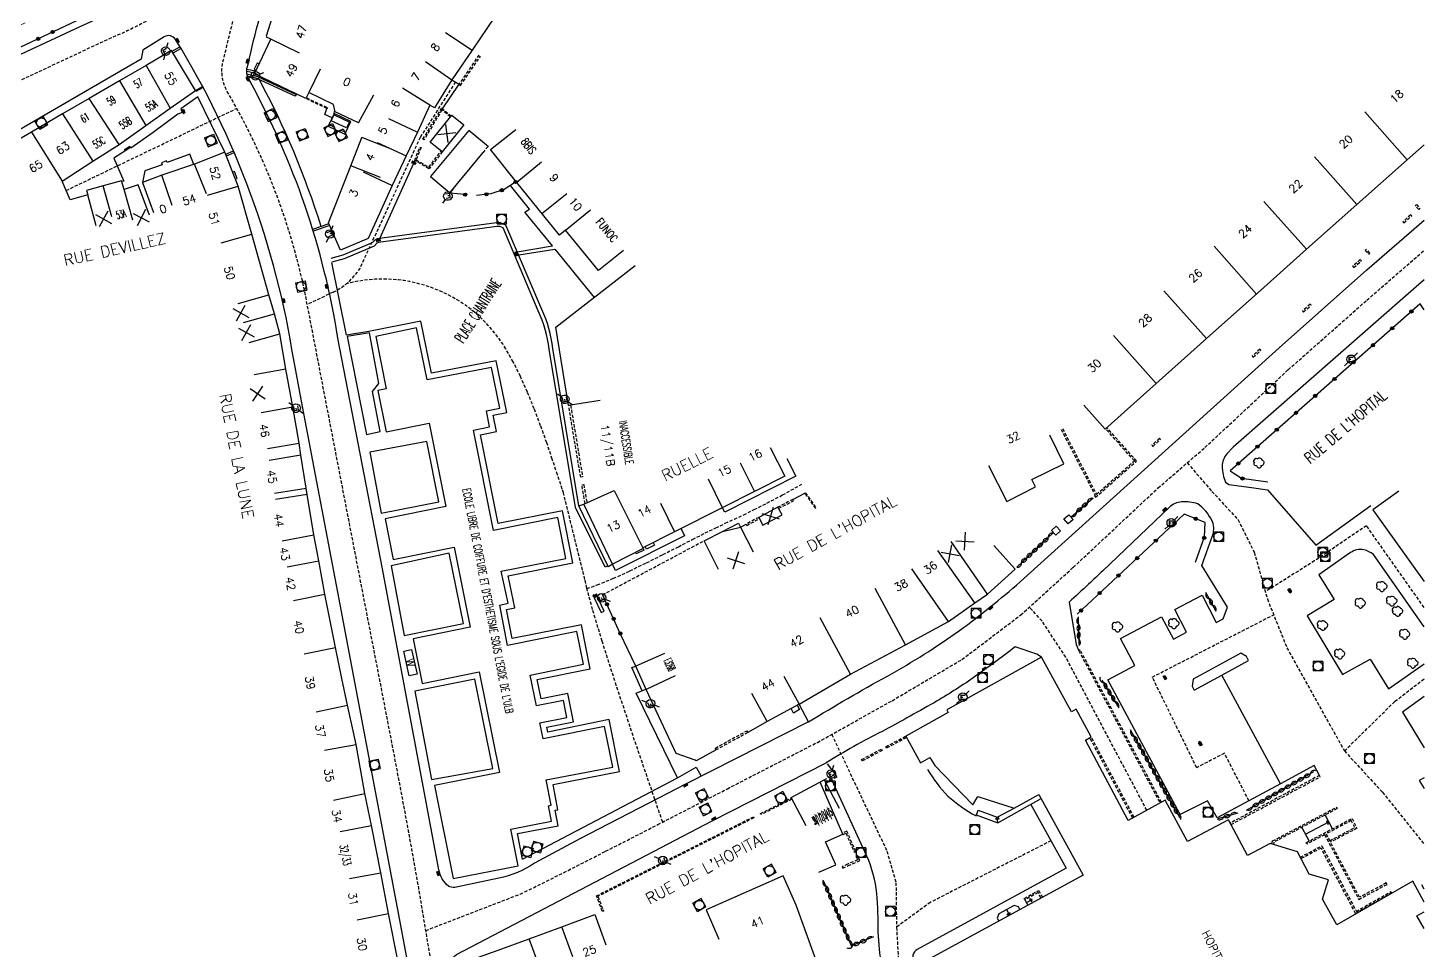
# Model space of a CAD drawing. Header units: millimetres. Extents: x 156998 to 158000, y 123000 to 124000.
# Drawn here: x 157781.9 to 158000, y 123096.8 to 123240.8 of the extents above; entities that cross this region are included whole.
import ezdxf
from ezdxf.enums import TextEntityAlignment as Align

# ---------------------------------------------------------------- set-up
doc = ezdxf.new("R2010")
doc.units = ezdxf.units.MM
doc.linetypes.add('DASHED', pattern=[0.75, 0.5, -0.25])
doc.layers.get('0').update_dxf_attribs({"linetype": 'CONTINUOUS'})
for name, color, linetype in [('W0001', 6, 'DASHED'), ('W0008', 7, 'CONTINUOUS'), ('W0100', 7, 'CONTINUOUS'), ('W0112', 1, 'DASHED'), ('W0300', 7, 'CONTINUOUS'), ('W0310', 3, 'CONTINUOUS'), ('W0322', 7, 'CONTINUOUS'), ('W0330', 7, 'CONTINUOUS'), ('W0334', 7, 'CONTINUOUS'), ('W0400', 7, 'CONTINUOUS'), ('W0420', 7, 'CONTINUOUS'), ('W0471', 7, 'CONTINUOUS'), ('W0984', 7, 'CONTINUOUS'), ('W0989', 7, 'CONTINUOUS'), ('W0991', 7, 'CONTINUOUS'), ('W1102', 7, 'CONTINUOUS')]:
    doc.layers.add(name, color=color, linetype=linetype)
doc.styles.get("Standard").update_dxf_attribs({"font": 'romans.shx', "width": 0.85})

# ---------------------------------------------------------------- blocks, each defined once
blk = doc.blocks.new('t310o')
at = {"color": 0, "linetype": 'Continuous'}
for centre, start, end in [((-0.5, 0.38), 216.8699, 323.1304), ((0.5, -0.37), 36.8699, 143.1303)]:
    blk.add_arc(centre, 0.625, start, end, dxfattribs=at)
blk = doc.blocks.new('t322o')
at = {"color": 0, "linetype": 'Continuous'}
for radius in [0.25, 0.15]:
    blk.add_circle((0, 0), radius, dxfattribs=at)
blk = doc.blocks.new('t991o')
at = {"color": 0, "linetype": 'Continuous'}
for p, q in [((-1, 1), (1, -1)), ((-1, -1), (1, 1))]:
    blk.add_line(p, q, dxfattribs=at)
blk = doc.blocks.new('T300')
for p, q in [((-0.8, 0.51), (-0.86, 0.34)), ((-0.86, 0.34), (-0.86, 0.17)), ((-0.86, 0.17), (-0.74, 0.06)), ((-0.69, 0.63), (-0.8, 0.51)), ((-0.8, -0.06), (-0.74, 0.06)), ((-0.74, 0.06), (-0.69, 0.11)), ((-0.57, 0.69), (-0.69, 0.63)), ((-0.46, 0.69), (-0.57, 0.69)), ((-0.29, 0.63), (-0.46, 0.69)), ((-0.29, 0.63), (-0.17, 0.74)), ((-0.23, 0.57), (-0.29, 0.63)), ((-0.17, 0.74), (-0.06, 0.8)), ((-0.06, 0.8), (0.06, 0.8)), ((0.06, 0.8), (0.23, 0.74)), ((0.23, 0.74), (0.34, 0.63)), ((0.34, 0.63), (0.4, 0.51)), ((0.46, 0.46), (0.34, 0.46)), ((0.4, 0.51), (0.4, 0.46)), ((0.57, 0.4), (0.46, 0.46)), ((0.57, 0.4), (0.69, 0.29)), ((0.69, 0.29), (0.74, 0.17)), ((0.74, 0.06), (0.69, -0.17)), ((0.74, 0.17), (0.74, 0.06)), ((-0.8, -0.17), (-0.8, -0.06)), ((-0.8, -0.23), (-0.8, -0.17)), ((-0.74, -0.34), (-0.8, -0.23)), ((-0.69, -0.4), (-0.74, -0.34)), ((-0.51, -0.46), (-0.69, -0.4)), ((-0.4, -0.46), (-0.51, -0.46)), ((-0.4, -0.46), (-0.34, -0.46)), ((-0.34, -0.46), (-0.34, -0.4)), ((-0.34, -0.51), (-0.34, -0.46)), ((-0.29, -0.63), (-0.34, -0.51)), ((-0.17, -0.74), (-0.29, -0.63)), ((-0.06, -0.8), (-0.17, -0.74)), ((0.06, -0.8), (-0.06, -0.8)), ((0.17, -0.74), (0.06, -0.8)), ((0.23, -0.69), (0.17, -0.74)), ((0.29, -0.46), (0.23, -0.46)), ((0.29, -0.63), (0.23, -0.69)), ((0.46, -0.4), (0.29, -0.46)), ((0.34, -0.51), (0.29, -0.63)), ((0.34, -0.51), (0.34, -0.46)), ((0.57, -0.34), (0.46, -0.4)), ((0.63, -0.29), (0.57, -0.34)), ((0.69, -0.17), (0.63, -0.29))]:
    blk.add_line(p, q)
blk = doc.blocks.new('T420')
for p, q in [((0.75, 0.75), (-0.75, 0.75)), ((-0.75, 0.75), (-0.75, -0.75)), ((0.75, 0.75), (0.75, -0.75)), ((0.75, -0.75), (-0.75, -0.75))]:
    blk.add_line(p, q)
blk.add_ellipse((0, 0), major_axis=(-0.53, 0.53), ratio=1, start_param=3.926991, end_param=10.210176)
blk = doc.blocks.new('T400')
for p, q in [((-0.15, 0.3), (0.15, 0.3)), ((-0.15, -0.25), (-0.15, 0.3)), ((-0.15, 0.15), (0.15, 0.15)), ((-0.15, 0), (0.15, 0)), ((0.15, 0.3), (0.15, -0.25)), ((-0.15, -0.15), (0.15, -0.15)), ((-0.15, -0.25), (-0.15, -0.3)), ((-0.15, -0.3), (0.15, -0.3)), ((0.15, -0.3), (0.15, -0.25))]:
    blk.add_line(p, q)
blk = doc.blocks.new('T471')
for p, q in [((-0.333334, 0.333334), (-0.333334, -0.333334)), ((-0.333334, 0.333334), (0.333334, 0.333334)), ((-0.333334, 0), (0, 0)), ((0.500001, 0.500001), (1.000002, 1.000002)), ((-0.500001, -0.500001), (-1.000002, -1.000002)), ((-0.333334, -0.333334), (0.333334, -0.333334))]:
    blk.add_line(p, q)
blk.add_ellipse((0, 0), major_axis=(0.471405, 0.471405), ratio=1, start_param=5.4977871438, end_param=11.780972451)
blk = doc.blocks.new('t112o')
at = {"color": 0, "linetype": 'Continuous'}
for p, q in [((-0.5, 0.5), (0.5, 0.5)), ((-0.5, -0.5), (-0.5, 0.5)), ((0.5, 0.5), (0.5, -0.5)), ((0.5, -0.5), (-0.5, -0.5))]:
    blk.add_line(p, q, dxfattribs=at)

msp = doc.modelspace()

# ---------------------------------------------------------------- linework, layer by layer
at = {"layer": 'W0001', "flags": 128}
for points in [[(157871.94, 123000), (157871.45, 123001.51), (157869.91, 123006.28), (157868.35, 123011.17), (157866.77, 123016.15), (157865.2, 123021.15), (157863.66, 123026.11), (157862.15, 123030.99), (157860.68, 123035.79), (157859.26, 123040.49), (157857.89, 123045.09), (157856.56, 123049.6), (157855.27, 123054), (157854.04, 123058.29), (157852.86, 123062.48), (157851.73, 123066.55), (157849.8, 123072.61), (157849.8, 123072.61), (157848.7, 123077.9), (157847.84, 123081.32), (157847.06, 123084.53), (157846.37, 123087.5), (157845.77, 123090.22), (157845.27, 123092.69), (157844.83, 123095.05), (157844.42, 123097.44), (157843.99, 123100.03), (157843.5, 123102.97), (157842.92, 123106.41), (157842.2, 123110.51), (157841.31, 123115.42), (157840.22, 123121.29), (157838.91, 123128.18), (157837.38, 123136.11), (157835.63, 123145.13), (157833.66, 123155.28), (157831.47, 123166.6), (157829.05, 123179.13), (157825.5, 123197.59, 0.085353), (157813.25, 123230.41, -0.232982), (157812.53, 123236.21, -0.067488), (157823.06, 123265.24, 0.096861), (157831.57, 123294.25, 0.076248)], [(157820.62, 123260.31, -0.052883), (157812.47, 123250.61, -0.087651), (157796.36, 123239.87), (157790.8, 123237.33), (157779.25, 123231.89), (157751.67, 123218.92), (157709.56, 123199.02)]]:
    msp.add_lwpolyline(points, format="xyb", dxfattribs=at)
at = {"layer": 'W0001'}
for points in [[(157848.65, 123232.34), (157843.15, 123223.69), (157833.69, 123203.18, -0.135101), (157829.55, 123199.5), (157825.5, 123197.59)], [(157881.03, 123116.75), (157876.89, 123128.8), (157873.79, 123138.09), (157871.57, 123145), (157870.09, 123149.94), (157869.18, 123153.3), (157868.87, 123154.66), (157865.52, 123168.18), (157865.33, 123168.77), (157864.6, 123171), (157863.79, 123173.43), (157862.91, 123176), (157861.96, 123178.65), (157860.95, 123181.3), (157859.9, 123183.89), (157858.81, 123186.35), (157857.68, 123188.62), (157856.53, 123190.64), (157856.53, 123190.64, 0.334429), (157831.59, 123200.81)]]:
    msp.add_lwpolyline(points, format="xyb", dxfattribs=at)
at = {"layer": 'W0001', "flags": 128}
msp.add_lwpolyline([(157787.83, 123215.4), (157814.43, 123228.18)], dxfattribs=at)
at = {"layer": 'W0001'}
for points in [[(157905.2, 123129.2), (157916.88, 123135.71), (157927.8, 123142.15), (157936.98, 123149.1), (157945.17, 123156.53), (157958.44, 123168.93), (157965.76, 123175.25), (157978.78, 123187.4), (157991.05, 123198.26), (158000, 123206.03)], [(157962.99, 123172.86), (157966.85, 123168.39), (157970.93, 123163.98), (157973.47, 123158.89), (157975.51, 123151.6), (157978.56, 123143.97), (157987.56, 123127.86), (157993.5, 123121.41), (158000, 123113.32)], [(157869.2, 123153.21), (157870.82, 123153.79), (157873.33, 123154.82), (157875.92, 123156), (157878.52, 123157.25), (157881.06, 123158.52), (157883.48, 123159.76), (157885.71, 123160.9), (157887.67, 123161.9), (157889.35, 123162.72), (157890.82, 123163.41), (157892.23, 123164.06), (157893.69, 123164.75), (157895.35, 123165.56), (157897.33, 123166.56), (157899.76, 123167.85), (157902.77, 123169.5)], [(158000, 123150.29), (157991, 123163.03), (157982.9, 123157.55), (157975.2, 123152.72)], [(157956.68, 123118.6), (157944.01, 123142.52), (157940.31, 123148.15), (157938.33, 123150.32)], [(157972.64, 123120.07), (157968.8, 123127.5), (157964.47, 123125.25), (157957.53, 123139.4), (157976.5, 123149.13)], [(157987.56, 123127.86), (157995.45, 123135.61), (158000, 123139.12)], [(157907.45, 123130.45), (157916.07, 123112.22), (157917.48, 123107.29), (157917.57, 123100.34), (157917.83, 123095.76), (157918.54, 123092.67), (157923.56, 123082.99), (157927.79, 123077.44), (157934.05, 123065.73), (157942.4, 123050.89), (157948.92, 123044.86)], [(157844.02, 123099.82), (157858.74, 123105.5), (157859.48, 123105.85), (157862.19, 123107.17), (157866.25, 123109.2), (157872.12, 123112.19), (157880.26, 123116.35), (157891.14, 123121.95), (157905.2, 123129.2)], [(157941.7, 123113.83), (157922.85, 123104.21), (157917.57, 123100.34)]]:
    msp.add_lwpolyline(points, dxfattribs=at)
at = {"layer": 'W0008'}
for points in [[(157815.89, 123260.3, -0.052876), (157809.94, 123253.25, -0.087786), (157794.86, 123243.21), (157789.26, 123240.64), (157777.69, 123235.2), (157750.11, 123222.23), (157715.51, 123205.85, -0.458601), (157710.35, 123207.67), (157708.99, 123210.32), (157698, 123232.69), (157690.97, 123247.25), (157690.52, 123247.02, -0.538838), (157698.26, 123265.87, 0.018655), (157742.95, 123273.79, 0.014192), (157787.27, 123285.06, -0.013072), (157808.92, 123290.77), (157825.68, 123295.53), (157833, 123299.67), (157857, 123308.37)], [(157903.84, 123132.39), (157884.79, 123122.8), (157868.09, 123114.14), (157861.01, 123110.33, -0.096787), (157855.42, 123107.98), (157848.56, 123106.55, -0.143045), (157847.56, 123106.73, -0.178402), (157846.07, 123109.3), (157837.25, 123156.29), (157830.3, 123192.32, 0.085747), (157816.56, 123232.43, -0.263532), (157816.26, 123235.11, -0.068151), (157826.5, 123263.45, 0.076274), (157834.53, 123287.2)], [(157823.38, 123188.92, 0.099783), (157804.92, 123238.98, 0.380745), (157803.14, 123239.41), (157799.78, 123237.28), (157799.54, 123235.88), (157777.27, 123222.97), (157768.07, 123217.28), (157755.78, 123209.78), (157741.4, 123202.49), (157737.27, 123208.13), (157716.98, 123198.51, 0.248006), (157716, 123196.23), (157716.55, 123194.38, -0.048256), (157734.42, 123138.58), (157734.62, 123137.48), (157737.3, 123135.9), (157742.52, 123106.48), (157745.57, 123088.7), (157743.82, 123086.09), (157748.87, 123056.98), (157751.33, 123055.55), (157756.62, 123024.77), (157760.91, 123000)], [(157872.46, 123156.78), (157872.02, 123156.58), (157867.41, 123165.89), (157863.28, 123190.62, 0.079293), (157861.59, 123196.6), (157856.09, 123209.54), (157855.57, 123209.76), (157855.1, 123209.75), (157836.61, 123207.25), (157836.39, 123207.14), (157835.96, 123206.72), (157831.26, 123204.71), (157829.34, 123204.2)], [(157876.05, 123000), (157870.53, 123016.06), (157866.33, 123028.41), (157863.99, 123036.19), (157858.3, 123056.32), (157847.7, 123093.95, -0.25937), (157848.81, 123096.07), (157888.78, 123116.94), (157906.59, 123126.01)]]:
    msp.add_lwpolyline(points, format="xyb", dxfattribs=at)
at = {"layer": 'W0008', "flags": 128}
for points in [[(157903.84, 123132.39, -0.01446), (157916.18, 123139.56, 0.0262), (157927.42, 123146.67, 0.0189), (157936.89, 123154.26), (157977.36, 123190.82), (157991.05, 123203), (158000, 123210.78)], [(158000, 123201.42), (157997.51, 123199.27), (157970.18, 123175.29), (157969.18, 123174.26, 0.1822), (157968.45, 123172.32, 0.0936), (157968.99, 123169.83), (157969.49, 123169.47), (157973.04, 123168.99), (157975.52, 123168.66), (157983.1, 123159.98), (157991.68, 123166.19)], [(157977.59, 123122.75), (157967.69, 123117.39), (157966.17, 123120.07), (157961.87, 123117.92), (157950.57, 123138.96), (157954.82, 123141.19), (157952.56, 123145.4), (157958.95, 123148.82), (157960.86, 123145.3), (157962.89, 123146.39), (157961.05, 123149.97), (157965.33, 123152.21), (157967.53, 123147.92), (157968.59, 123148.49), (157969.28, 123150.3), (157965.3, 123156.84), (157967.01, 123161.62, 0.1864), (157966.82, 123163.91, 0.1092), (157964.65, 123166.47, 0.07517), (157962.1, 123166.76, 0.1614), (157960.2, 123165.93), (157949.79, 123155.97, -0.0039), (157947.59, 123153.9, -0.002), (157944.52, 123151.09), (157945.62, 123144.51), (157946.05, 123143.51)], [(158000, 123147.24), (157992.1, 123158.54, 0.0956), (157990.59, 123159.28, 0.1983), (157988.52, 123158.84), (157983.58, 123155.35), (157985.96, 123151.5), (157981.73, 123148.96)], [(157981.73, 123148.96), (157987.26, 123139.82), (157991.6, 123142.18), (157994.44, 123137.57), (158000, 123141.46, 0.1783)], [(157940.23, 123142.52), (157939.49, 123142.98), (157936.12, 123144.12, -0.0108), (157929.57, 123139.29, -0.0196), (157923.44, 123135.4, -0.0064), (157919.17, 123133.01, -0.0019), (157915.32, 123130.91, 0.023505), (157906.59, 123126.01)], [(157939.83, 123049.08), (157927.02, 123073.6, 0.025), (157924.92, 123077.29, 0.0267), (157921.92, 123081.21), (157920.85, 123082.89), (157916.02, 123091.72, -0.0835), (157915.24, 123094.33, -0.023), (157914.69, 123099.57, 0.025756), (157914.48, 123105.62, 0.0807), (157912.93, 123111.44), (157907.45, 123123.36)], [(157938.55, 123119.52), (157944.09, 123109.53), (157920.8, 123096.87, 0.2023), (157920.12, 123095.98, 0.1557), (157920.38, 123094.44, 0.0084), (157920.83, 123093.4), (157925.66, 123084.63, 0.0189), (157926.96, 123082.63, 0.0203), (157928.58, 123080.63, -0.0264), (157930.05, 123078.55, -0.0155), (157930.9, 123077.01), (157935.04, 123069.13), (157935.98, 123069.61)]]:
    msp.add_lwpolyline(points, format="xyb", dxfattribs=at)
at = {"layer": 'W0008'}
msp.add_lwpolyline([(157867.85, 123000), (157862.05, 123018.7), (157860.1, 123025.67), (157851.42, 123054.25), (157846.32, 123071.03), (157843.51, 123083.09), (157842.14, 123089.79), (157839.6, 123103.38), (157830.29, 123152.66), (157824.76, 123181.66), (157823.38, 123188.92)], dxfattribs=at)
at = {"layer": 'W0008', "flags": 128}
for points in [[(157983.67, 123124.05), (157982.84, 123125.58), (157977.59, 123122.75), (157968.42, 123139.69), (157972.58, 123141.98), (157972.24, 123142.6), (157971.35, 123143.12), (157963.91, 123139.08), (157963.79, 123137.97), (157964.1, 123137.36), (157968.42, 123139.69)], [(158000, 123136.34), (157996.61, 123133.93), (158000, 123128.33)], [(158000, 123123.67), (157999.25, 123123.24), (158000, 123122.01)], [(158000, 123106.3), (157999.64, 123106.93)]]:
    msp.add_lwpolyline(points, dxfattribs=at)
at = {"layer": 'W0100'}
for p, q in [((157863.18, 123119.31), (157863.61, 123119.4)), ((157937.64, 123104.62), (157938.1, 123103.77))]:
    msp.add_line(p, q, dxfattribs=at)
for points in [[(157850.7, 123245.41), (157854.85, 123242.6), (157851.25, 123237.28), (157848.09, 123232.69), (157845.37, 123228.31), (157844.65, 123228.69), (157842.7, 123224.5), (157840.96, 123220.79), (157838.76, 123216.17), (157835.02, 123207.89), (157830.68, 123206.08), (157828.82, 123210.35), (157832.3, 123219.26), (157834.01, 123223.65)], [(157833.49, 123225.95), (157829.73, 123227.74), (157829.81, 123227.9), (157829.61, 123228.8), (157825.72, 123230.67), (157825.28, 123229.75), (157817.24, 123233.62), (157819.8, 123239.02), (157819.15, 123239.34), (157819.19, 123239.46), (157819.12, 123239.53), (157820.73, 123244.65)], [(157800.85, 123211.56), (157799.1, 123216.25), (157796.9, 123215.55), (157796.49, 123216.91), (157793.62, 123216.11), (157791.02, 123215.39), (157791.21, 123214.71), (157788.45, 123213.95), (157787.2, 123216.86), (157791.98, 123219.97), (157796.13, 123222.58), (157800.26, 123225.53), (157804.1, 123228.25), (157808.01, 123231.03), (157804.29, 123237.25), (157800.32, 123234.91), (157796.14, 123232.51), (157791.4, 123229.76), (157787.26, 123227.34), (157782.42, 123224.51), (157778.56, 123222.25)], [(157833.49, 123225.95), (157835.88, 123230.35)], [(157853.81, 123222.21), (157850.74, 123224.77), (157844.73, 123217.57), (157847.79, 123215.01), (157852.96, 123221.31)], [(157874.89, 123206.02), (157871.01, 123202.87), (157865.87, 123209.22), (157864.89, 123208.42), (157858.22, 123216.65), (157854.15, 123221.79), (157858.07, 123224.9)], [(157821.23, 123193.02), (157820.36, 123196.11), (157819.51, 123199.12), (157816.84, 123208.59), (157814.72, 123216.04), (157812.64, 123221.4), (157807.88, 123219.5), (157802.8, 123217.79), (157799.75, 123216.65), (157801.49, 123211.97)], [(157871.27, 123182.61), (157866.34, 123181.8), (157864.33, 123194.04), (157876.72, 123203.66)], [(157863.61, 123119.4), (157862.85, 123123.33), (157873.23, 123125.35), (157871.95, 123131.69), (157862.37, 123129.76), (157861.86, 123132.27), (157866.04, 123133.11), (157865.52, 123135.76), (157861.33, 123134.92), (157860.35, 123139.72), (157868.66, 123141.41), (157867.63, 123146.51), (157856.79, 123144.35), (157855.57, 123150.65), (157856.87, 123150.92), (157855.8, 123155.92), (157865.91, 123157.93), (157864.65, 123164.31), (157854.6, 123162.31), (157851.49, 123177.96), (157853.99, 123178.46), (157853.49, 123180.99), (157855.6, 123181.41), (157854.31, 123187.76), (157844.22, 123185.81), (157842.56, 123193.93), (157836.19, 123192.58), (157837.81, 123184.42), (157836.55, 123184.17), (157837.84, 123177.7), (157844.56, 123179.04), (157847.14, 123166.02), (157837.67, 123164.12), (157838.94, 123157.77), (157848.43, 123159.67), (157850.93, 123147.18), (157842.05, 123145.38), (157843.46, 123138.4), (157852.38, 123140.2), (157855.54, 123124.51), (157845.4, 123122.49), (157848.29, 123107.94), (157858.44, 123109.91), (157857.32, 123115.67), (157863.64, 123116.9), (157863.18, 123119.31)], [(157819.3, 123175.08), (157824.22, 123175.94), (157823.25, 123181.58), (157822.13, 123187.5), (157817.22, 123186.58)], [(157820.39, 123168.11), (157825.33, 123168.9), (157824.51, 123174.03), (157819.57, 123173.24)], [(157897.83, 123175.24), (157900.11, 123170.79), (157895.4, 123168.38), (157890.43, 123165.86), (157882.88, 123162.06), (157877.91, 123159.59), (157877.98, 123159.47), (157873.2, 123157.01), (157868.69, 123166.4), (157873.47, 123168.55)], [(157840.96, 123066.7), (157845.76, 123068.1), (157843.85, 123074.66), (157842.41, 123081.44), (157841.63, 123085.25), (157840.88, 123089.03), (157839.7, 123094.87), (157838.18, 123102.49), (157837.01, 123108.84), (157835.56, 123116.22), (157834.5, 123121.21), (157833.12, 123128.87), (157831.76, 123135.03), (157830.88, 123139.2), (157829.91, 123144.03), (157828.26, 123152.33), (157827.3, 123157.53), (157826.5, 123161.62), (157825.48, 123167.91), (157820.55, 123167.12)], [(157889.76, 123156.22), (157887.5, 123160.69), (157890.38, 123162.14), (157893.21, 123162.81), (157895.16, 123158.95)], [(157889.41, 123128.04), (157886.29, 123126.32), (157886.1, 123126.44), (157883.13, 123127.48), (157878.43, 123137.48), (157876.83, 123141.1), (157874.41, 123146.21)], [(157902.35, 123135.15), (157897.36, 123132.44), (157894.98, 123136.84)], [(157903.43, 123116.19), (157901.09, 123120.61), (157906.25, 123123.34), (157908.59, 123118.92)], [(157933.39, 123116.65), (157933.31, 123117.5), (157933.05, 123117.19), (157933.62, 123117.24), (157933.31, 123117.5)], [(157981.46, 123114.85), (157985.12, 123116.79), (157984.74, 123116.9), (157985, 123116.4), (157985.12, 123116.79)], [(157901.88, 123103.76), (157899.88, 123108.34), (157887.82, 123103.07), (157889.82, 123098.49)], [(157900.5, 123092.86), (157905.2, 123094.56), (157901.88, 123103.76)], [(157936.85, 123103.09), (157936.61, 123103.52), (157935.93, 123103.73), (157933.53, 123102.43), (157933.32, 123101.74), (157933.56, 123101.3)], [(157937.87, 123104.2), (157938.75, 123104.68), (157938.37, 123104.79), (157938.64, 123104.29), (157938.75, 123104.68)], [(157857.17, 123084.22), (157852.37, 123082.83), (157850.65, 123088.74), (157851.05, 123088.87), (157849, 123094.49), (157855.34, 123096.75), (157860.17, 123098.5), (157865.28, 123100.4), (157870.44, 123102.3), (157872.16, 123097.6)], [(157934.73, 123103.08), (157935.2, 123102.19), (157935.32, 123102.58), (157934.82, 123102.31), (157935.2, 123102.19)]]:
    msp.add_lwpolyline(points, dxfattribs=at)
for points in [[(157831.65, 123225.16), (157829.24, 123226.28), (157829.69, 123227.19), (157832.1, 123226.08)], [(157849.95, 123225.62), (157846.6, 123221.45), (157844.71, 123222.95), (157848.07, 123227.13)], [(157896.68, 123163.14), (157899.68, 123164.74), (157899.04, 123165.93), (157896.04, 123164.34)], [(157841.81, 123143.71), (157842.65, 123139.86), (157841.42, 123139.61), (157840.59, 123143.44)]]:
    msp.add_lwpolyline(points, close=True, dxfattribs=at)
at = {"layer": 'W0100', "flags": 128}
for points in [[(157946.82, 123181.85), (157950.15, 123178.12), (157958.15, 123185.27), (157966.01, 123192.26), (157974.95, 123200.22), (157981.62, 123206.21), (157989.5, 123213.18), (157997.37, 123220.19), (158000, 123222.53)], [(157931.95, 123172.45), (157934.8, 123166.84), (157939.28, 123169.11), (157938.73, 123170.24), (157943.72, 123172.71), (157941.5, 123177.19)], [(157996.07, 123168.45), (157992, 123165.54), (157998.58, 123156.34), (158000, 123154.35)], [(157902.35, 123135.15), (157910.36, 123139.83), (157918.95, 123144.45), (157925.69, 123148.1), (157929.78, 123150.97), (157931.8, 123152.36), (157936.1, 123156.23), (157932.76, 123159.95)], [(158000, 123104.22), (157998.23, 123107.51), (157986.35, 123100.69), (157984.15, 123104.7), (157985.09, 123107.71), (157982.07, 123108.63), (157980.23, 123112.09), (157975.97, 123113.43), (157972.42, 123111.53), (157969.44, 123117.12), (157963.02, 123113.71), (157959.57, 123120.19), (157953.78, 123117.01), (157947.12, 123129.56), (157947.99, 123130.05), (157945.62, 123134.38), (157944.9, 123133.98), (157940.23, 123142.52), (157925.41, 123134.28), (157925.65, 123133.84), (157919, 123130.16), (157921.32, 123126.02), (157922.8, 123126.86), (157923.55, 123125.59), (157929.47, 123119.46), (157930.25, 123120.76), (157935.93, 123118.94), (157939.8, 123121.06), (157946.71, 123108.46), (157921.6, 123094.78)], [(157905.44, 123108.91), (157908.07, 123110.05), (157906.48, 123113.69), (157909.2, 123114.88), (157905.63, 123123.01)], [(157985.69, 123115.71), (157984.55, 123117.86)], [(157980.89, 123115.92), (157982.03, 123113.77)], [(158000, 123100.11), (157998.87, 123102.1), (158000, 123102.71)]]:
    msp.add_lwpolyline(points, dxfattribs=at)
at = {"layer": 'W0112'}
for p, q in [((157899.15, 123165.74), (157901.48, 123166.94)), ((157901.48, 123166.94), (157901.38, 123167.14)), ((157954.47, 123117.39), (157947.77, 123129.93)), ((157954.69, 123117.51), (157947.99, 123130.05))]:
    msp.add_line(p, q, dxfattribs=at)
for points in [[(157852.33, 123236.55), (157849.19, 123231.97), (157849.44, 123231.8), (157852.58, 123236.38)], [(157825.35, 123229.89), (157828.65, 123228.33), (157828.58, 123228.19), (157825.28, 123229.75)], [(157847.87, 123226.88), (157846.54, 123227.97), (157843.72, 123223.28), (157843.57, 123223.38), (157846.49, 123228.25), (157847.98, 123227.02)], [(157846.6, 123221.45), (157844.53, 123218.79), (157842.29, 123220.09), (157843.1, 123222.17), (157843.27, 123222.1), (157842.51, 123220.17), (157844.48, 123219.03), (157846.46, 123221.57)], [(157853.74, 123222.27), (157852.96, 123221.31)], [(157866.64, 123181.85), (157868.52, 123170.66), (157868.22, 123170.61), (157866.34, 123181.8)], [(157943.28, 123178.08), (157948.62, 123167.76), (157948.5, 123167.66), (157948.67, 123167.47), (157955.08, 123173.14), (157950.42, 123178.36)], [(157943.51, 123178.19), (157948.81, 123167.93), (157954.73, 123173.16), (157950.24, 123178.19)], [(157868.9, 123166.5), (157868.41, 123169.41), (157868.7, 123169.46), (157869.19, 123166.63)], [(157901.38, 123167.14), (157899.04, 123165.93)], [(157904.95, 123165.75), (157903.25, 123168.14), (157903.31, 123168.19), (157905.02, 123165.79)], [(157896.04, 123164.34), (157894.06, 123163.27), (157894.16, 123163.07), (157896.15, 123164.14)], [(157871.8, 123151.94), (157871.64, 123152.25), (157887.5, 123160.69)], [(157958.96, 123119.85), (157946.27, 123143.63), (157946.05, 123143.51), (157958.74, 123119.73)], [(157919.12, 123129.94), (157916, 123128.29), (157915.89, 123128.51), (157919, 123130.16)], [(157906.25, 123123.34), (157907.97, 123124.28), (157908.24, 123123.79), (157906.51, 123122.85)], [(157969.84, 123116.37), (157983.79, 123123.83), (157983.67, 123124.05), (157969.72, 123116.59)], [(157976.22, 123113.35), (157976.34, 123113.8), (157986.29, 123119.07), (157986.41, 123118.85), (157976.55, 123113.63), (157976.46, 123113.27)], [(157984.46, 123114.78), (157981.69, 123113.31), (157981.57, 123113.53), (157988.74, 123117.33), (157989.51, 123115.79), (157985.37, 123113.61)], [(157985.25, 123113.83), (157989.18, 123115.9), (157988.63, 123116.99), (157984.68, 123114.9)], [(157909.2, 123114.88), (157909.23, 123114.8), (157909.68, 123115), (157910.97, 123112.06), (157911.2, 123112.16), (157909.81, 123115.33), (157909.13, 123115.03)], [(157984.46, 123114.78), (157989.8, 123104.68), (157994.21, 123107.02), (157994.1, 123107.24), (157989.91, 123105.02), (157985.37, 123113.61)], [(157984.68, 123114.9), (157985.25, 123113.83)], [(157980.67, 123111.26), (157984, 123113.03), (157989.42, 123102.81), (157994.81, 123105.89), (157994.93, 123105.68), (157989.31, 123102.47), (157983.9, 123112.69), (157980.79, 123111.04)], [(157940.14, 123104.89), (157939.68, 123105.73), (157937.64, 123104.62), (157937.52, 123104.84), (157939.78, 123106.07), (157940.36, 123105)]]:
    msp.add_lwpolyline(points, dxfattribs=at)
for points in [[(157999.35, 123212.61), (157999.17, 123212.44), (157998.62, 123213.01), (157998.8, 123213.18)], [(157996.68, 123210.51), (157996.84, 123210.33), (157998.08, 123211.42), (157997.91, 123211.61)], [(157991.33, 123205.44), (157991.52, 123205.61), (157991.01, 123206.18), (157990.82, 123206.02)], [(157988.84, 123203.55), (157989, 123203.36), (157990.21, 123204.41), (157990.04, 123204.6)], [(157981.01, 123196.57), (157981.18, 123196.39), (157982.35, 123197.47), (157982.18, 123197.65)], [(157973.15, 123189.53), (157973.31, 123189.35), (157974.51, 123190.44), (157974.35, 123190.63)], [(157957.47, 123175.61), (157957.64, 123175.42), (157958.81, 123176.5), (157958.64, 123176.69)], [(157889.26, 123128.3), (157894.18, 123131.01), (157894.33, 123130.74), (157889.41, 123128.04)], [(157912.11, 123126.52), (157915.21, 123128.16), (157915.33, 123127.94), (157912.23, 123126.3)], [(157896.3, 123118.07), (157901.11, 123120.48), (157901.19, 123120.31), (157896.38, 123117.91)], [(157895.29, 123117.42), (157870.92, 123105.15), (157871.78, 123102.85), (157871.61, 123102.78), (157870.69, 123105.24), (157895.21, 123117.58)], [(157911.38, 123111.12), (157911.49, 123110.87), (157909.93, 123110.18), (157909.06, 123109.8), (157909.16, 123109.57), (157910.03, 123109.95), (157911.82, 123110.74), (157911.6, 123111.22)]]:
    msp.add_lwpolyline(points, close=True, dxfattribs=at)
at = {"layer": 'W0310', "flags": 128}
for points in [[(157944.81, 123164.37), (157948.27, 123167.39)], [(157936.36, 123156.54), (157942.12, 123161.97)], [(157965.87, 123152.65), (157967.48, 123149.68)], [(157945.96, 123148.81), (157946.06, 123144.53)], [(157952.35, 123134.58), (157949.69, 123138.89)], [(157961.88, 123117.36), (157954.12, 123131.14)], [(157982.74, 123124.58), (157972.18, 123118.57)], [(157970.88, 123118.15), (157967.78, 123117.27)], [(157913.96, 123098.81), (157910.52, 123097.42), (157906.21, 123107.46)]]:
    msp.add_lwpolyline(points, dxfattribs=at)
at = {"layer": 'W0322'}
for points in [[(157790.24, 123242.26), (157762.46, 123229.25)], [(157850.16, 123214.74), (157847.8, 123214.99)], [(157858.05, 123216.71), (157856.24, 123215.53), (157854.17, 123214.89), (157851.96, 123214.59)], [(157874.41, 123146.21), (157871.8, 123151.94)]]:
    msp.add_lwpolyline(points, dxfattribs=at)
at = {"layer": 'W0322', "flags": 128}
for points in [[(158000, 123196.74), (157999.37, 123197.69), (157969.69, 123171.63), (157971.45, 123170.44), (157975.59, 123169.88)], [(157964.31, 123157.37), (157965.71, 123161.31), (157965.8, 123163.54), (157962.52, 123164.84), (157945.78, 123149.21)]]:
    msp.add_lwpolyline(points, dxfattribs=at)
at = {"layer": 'W0330'}
msp.add_line((157848.09, 123232.69), (157849.21, 123232), dxfattribs=at)
at = {"layer": 'W0334'}
for p, q in [((157829.68, 123227.4), (157829.73, 123227.74)), ((157828.89, 123210.19), (157826.34, 123209.31))]:
    msp.add_line(p, q, dxfattribs=at)
for points in [[(157804.37, 123237.13), (157805.61, 123237.85)], [(157804.52, 123236.87), (157805.76, 123237.59)], [(157817.97, 123235.16), (157817.67, 123235.3), (157817.18, 123234.33), (157817.5, 123234.18)], [(157816.04, 123234.04), (157817.32, 123233.79)], [(157816.06, 123234.34), (157817.45, 123234.07)], [(157816.08, 123233.59), (157817.74, 123233.18), (157823.75, 123230.38), (157823.63, 123230.1), (157817.64, 123232.89), (157816.15, 123233.27)], [(157809.23, 123231.46), (157808.1, 123230.87), (157808.01, 123231.03), (157809.14, 123231.62)], [(157846.62, 123228.14), (157849.21, 123232)], [(157812.64, 123221.4), (157808.38, 123230.03), (157805.74, 123228.15), (157805.96, 123227.59), (157805.28, 123227.3), (157801.43, 123224.45), (157797.95, 123222.01), (157797.9, 123222.09), (157795.27, 123220.43), (157796.83, 123216.87), (157796.53, 123216.78)], [(157829.38, 123226.76), (157828.22, 123227.28), (157828.58, 123228.19)], [(157797.09, 123221.57), (157796.96, 123221.78), (157797.77, 123222.29), (157797.9, 123222.09)], [(157812.78, 123221.06), (157813.95, 123221.6)], [(157807.77, 123219.46), (157807.13, 123221.06), (157803.63, 123219.78), (157803.52, 123220), (157802.72, 123219.73), (157802.81, 123219.42), (157800.13, 123218.45), (157799.75, 123216.65)], [(157812.88, 123220.78), (157814.08, 123221.33)], [(157842.29, 123220.09), (157836.8, 123207.82)], [(157814.28, 123217.17), (157814.54, 123217.27), (157814.14, 123218.35), (157813.87, 123218.25)], [(157858.32, 123205.81), (157863.83, 123206.76), (157859.5, 123211.98), (157860.21, 123212.48), (157857.26, 123216.19)], [(157829.01, 123209.92), (157826.43, 123209.02)], [(157858.53, 123205.32), (157864.18, 123206.25), (157870.33, 123198.7)], [(157859.15, 123110.97), (157858.37, 123114.96), (157864.7, 123116.19), (157864.23, 123118.6), (157864.67, 123118.69), (157863.9, 123122.62), (157874.29, 123124.64), (157872.65, 123132.75), (157863.07, 123130.82), (157862.92, 123131.56), (157867.1, 123132.41), (157866.23, 123136.82), (157862.03, 123135.98), (157861.41, 123139.02), (157869.72, 123140.71), (157868.33, 123147.57), (157857.51, 123145.41), (157856.62, 123149.95), (157857.94, 123150.22), (157856.87, 123155.21), (157866.97, 123157.23), (157865.36, 123165.36), (157855.31, 123163.37), (157852.55, 123177.25), (157855.05, 123177.75), (157854.55, 123180.28), (157856.67, 123180.7), (157855.02, 123188.81), (157844.92, 123186.86), (157843.26, 123195), (157835.1, 123193.36), (157831.65, 123192.79), (157829.34, 123204.17)], [(157822.13, 123187.5), (157821.23, 123193.02)], [(157831.75, 123192.57), (157834.73, 123177.28), (157836.87, 123177.74), (157835.68, 123184.02), (157836.69, 123185.23), (157835.2, 123193.15), (157831.75, 123192.57)], [(157824.51, 123174.03), (157824.22, 123175.94)], [(157900.42, 123173.51), (157901.83, 123170.76), (157890.74, 123165.13), (157890.39, 123165.84)], [(157825.48, 123167.91), (157825.33, 123168.9)], [(157901.38, 123167.14), (157903.25, 123168.14)], [(157883.91, 123162.57), (157884.42, 123161.44), (157873.67, 123156.03), (157873.2, 123157.01), (157872.58, 123156.62), (157872.46, 123156.78), (157867.93, 123166.16), (157868.69, 123166.4)], [(157890.38, 123162.14), (157892.89, 123163.44), (157893.21, 123162.81), (157894.06, 123163.27)], [(157879.55, 123160.41), (157879.75, 123160.01), (157878.51, 123159.4), (157878.32, 123159.79)], [(157877.98, 123159.47), (157878.11, 123159.21), (157876.88, 123158.62), (157876.77, 123158.85)], [(157877.81, 123137.25), (157876.21, 123140.87), (157876.83, 123141.1)], [(157859.15, 123110.97), (157883.34, 123123.66), (157876.91, 123136.89), (157878.42, 123137.5)], [(157902.07, 123135), (157902.43, 123134.33), (157901.48, 123133.76), (157901.1, 123134.47)], [(157903.82, 123132.39), (157902.35, 123135.15)], [(157897.36, 123132.44), (157894.33, 123130.74)], [(157907.97, 123124.28), (157906.77, 123125.84)], [(157883.34, 123123.66), (157886.26, 123125.34), (157887.05, 123123.94)]]:
    msp.add_lwpolyline(points, dxfattribs=at)
for points in [[(157827.68, 123209.77, 0.046293), (157818.01, 123232.72, 0.046293)], [(157867.93, 123166.16), (157863.86, 123190.73, 0.079293), (157862.14, 123196.82), (157856.54, 123210), (157855.69, 123210.36), (157855.05, 123210.35), (157836.44, 123207.83), (157836.04, 123207.63), (157835.62, 123207.22), (157831.06, 123205.28), (157829.19, 123204.77)]]:
    msp.add_lwpolyline(points, format="xyb", dxfattribs=at)
for points in [[(157831.35, 123224.21), (157832.28, 123226.19), (157829.68, 123227.4), (157828.76, 123225.43)], [(157835.29, 123174.53), (157837.03, 123164.98), (157846.08, 123166.75), (157844.2, 123176.21)], [(157847.69, 123158.74), (157838.61, 123156.76), (157840.65, 123145.88), (157849.9, 123147.74)], [(157870.31, 123151.77), (157871.4, 123149.49), (157871.88, 123149.69), (157870.8, 123152.03)], [(157851.69, 123139.07), (157842.3, 123137.21), (157844.9, 123123.38), (157854.5, 123125.13)]]:
    msp.add_lwpolyline(points, close=True, dxfattribs=at)
at = {"layer": 'W0334', "flags": 128}
msp.add_lwpolyline([(157922.42, 123124.95, 0.0552), (157925.6, 123120.81, 0.0568), (157929.99, 123117.73), (157930.34, 123118.63), (157933.31, 123117.5), (157935.93, 123118.94)], format="xyb", dxfattribs=at)
msp.add_lwpolyline([(157930.04, 123117.88), (157933.39, 123116.65), (157940.15, 123120.41)], dxfattribs=at)
at = {"layer": 'W1102'}
for p, q in [((157824.29, 123236.83), (157819.8, 123239.02)), ((157847.1, 123240.09), (157851.25, 123237.28)), ((157800.32, 123234.91), (157804.1, 123228.25)), ((157843.97, 123235.51), (157848.09, 123232.69)), ((157796.14, 123232.51), (157800.26, 123225.53)), ((157827.49, 123234.34), (157825.72, 123230.67)), ((157844.65, 123228.69), (157840.38, 123231.35)), ((157796.13, 123222.58), (157791.4, 123229.76)), ((157787.26, 123227.34), (157791.98, 123219.97)), ((157838.17, 123226.62), (157842.7, 123224.5)), ((157997.37, 123220.19), (157990.72, 123227.66)), ((157782.42, 123224.51), (157787.2, 123216.86)), ((157838.67, 123221.84), (157834.01, 123223.65)), ((157836.43, 123222.9), (157840.96, 123220.79)), ((157809.74, 123214.85), (157807.88, 123219.5)), ((157836.96, 123217.44), (157832.3, 123219.26)), ((157862.1, 123219.8), (157858.22, 123216.65)), ((157989.5, 123213.18), (157982.87, 123220.67)), ((157804.4, 123213.05), (157802.8, 123217.79)), ((157834.25, 123218.32), (157838.76, 123216.17)), ((157794.96, 123211.29), (157793.62, 123216.11)), ((157798.24, 123210.73), (157796.9, 123215.55)), ((157809.91, 123214.68), (157814.72, 123216.04)), ((157862.15, 123211.8), (157866.03, 123214.94)), ((157792.54, 123209.89), (157791.21, 123214.71)), ((157981.62, 123206.21), (157974.95, 123213.65)), ((157865.87, 123209.22), (157869.76, 123212.36)), ((157812.03, 123207.23), (157816.84, 123208.59)), ((157973.84, 123199.22), (157967.19, 123206.7)), ((157966.01, 123192.26), (157959.35, 123199.73)), ((157814.7, 123197.76), (157819.51, 123199.12)), ((157815.54, 123194.75), (157820.36, 123196.11)), ((157816.42, 123191.67), (157821.23, 123193.02)), ((157958.15, 123185.27), (157951.49, 123192.72)), ((157818.32, 123180.72), (157823.25, 123181.58)), ((157893.12, 123172.84), (157895.4, 123168.38)), ((157890.39, 123165.84), (157888.18, 123170.32)), ((157873.47, 123168.55), (157877.91, 123159.59)), ((157880.67, 123166.54), (157882.88, 123162.06)), ((157821.59, 123160.66), (157826.5, 123161.62)), ((157931.8, 123152.36), (157926.11, 123160.59)), ((157929.78, 123150.97), (157924.04, 123159.15)), ((157822.38, 123156.62), (157827.3, 123157.53)), ((157925.69, 123148.1), (157919.95, 123156.28)), ((157823.35, 123151.36), (157828.26, 123152.33)), ((157918.95, 123144.45), (157914.21, 123153.25)), ((157910.36, 123139.83), (157905.64, 123148.65)), ((157825.01, 123143.05), (157829.91, 123144.03)), ((157881.32, 123143.09), (157876.83, 123141.1)), ((157882.96, 123139.6), (157878.43, 123137.48)), ((157899.97, 123139.55), (157902.35, 123135.15)), ((157826.88, 123133.95), (157831.76, 123135.03)), ((157828.19, 123127.98), (157833.12, 123128.87)), ((157829.61, 123120.16), (157834.5, 123121.21)), ((157830.66, 123115.26), (157835.56, 123116.22)), ((157832.09, 123107.93), (157837.01, 123108.84)), ((157833.28, 123101.51), (157838.18, 123102.49)), ((157867, 123095.71), (157865.28, 123100.4)), ((157861.89, 123093.81), (157860.17, 123098.5))]:
    msp.add_line(p, q, dxfattribs=at)

# ---------------------------------------------------------------- block references
at = {"layer": 'W0112'}
for p, rotation in [((157944.44, 123164.05), 41.12136752524538), ((157942.49, 123162.28), 223.0943168923415)]:
    msp.add_blockref('t112o', p, dxfattribs=dict(at, rotation=rotation))
at = {"layer": 'W0300'}
for p in [(157974.23, 123172.84), (157993.43, 123153.53), (157990.07, 123150.93), (157994.98, 123151.26), (157995.9, 123149.65), (157952.13, 123147.22), (157960.92, 123147.73), (157984.18, 123147.45), (157997, 123146.07), (157986.85, 123142.99), (157998.26, 123141.56), (157909.62, 123104.55)]:
    msp.add_blockref('T300', p, dxfattribs=at)
at = {"layer": 'W0310'}
for p, rotation in [((157947.42, 123166.65), 41.07313348691182), ((157945.68, 123165.13), 41.07313348691182), ((157946.55, 123165.89), 41.07313348691182), ((157939.6, 123159.6), 43.29493093662132), ((157940.44, 123160.39), 43.29493093662132), ((157941.28, 123161.18), 43.29493093662132), ((157937.92, 123158.01), 43.29493093662132), ((157938.76, 123158.8), 43.29493093662132), ((157937.08, 123157.22), 43.29493093662132), ((157966.42, 123151.63), 298.5527481668373), ((157966.97, 123150.62), 298.5527481668373), ((157945.99, 123147.66), 271.3222329322256), ((157946.02, 123146.5), 271.3222329322256), ((157946.04, 123145.35), 271.3222329322256), ((157949.92, 123138.51), 121.6873304420319), ((157950.53, 123137.53), 121.6873304420319), ((157951.14, 123136.54), 121.6873304420319), ((157951.74, 123135.56), 121.6873304420319), ((157954.69, 123130.13), 119.3873238845098), ((157955.25, 123129.12), 119.3873238845098), ((157955.82, 123128.12), 119.3873238845098), ((157956.39, 123127.11), 119.3873238845098), ((157956.95, 123126.11), 119.3873238845098), ((157957.52, 123125.1), 119.3873238845098), ((157958.09, 123124.09), 119.3873238845098), ((157958.65, 123123.09), 119.3873238845098), ((157979.21, 123122.57), 209.6300846380399), ((157980.21, 123123.14), 209.6300846380399), ((157981.22, 123123.71), 209.6300846380399), ((157982.22, 123124.28), 209.6300846380399), ((157959.22, 123122.08), 119.3873238845098), ((157959.79, 123121.07), 119.3873238845098), ((157960.35, 123120.07), 119.3873238845098), ((157976.2, 123120.86), 209.6300846380399), ((157977.2, 123121.43), 209.6300846380399), ((157978.2, 123122), 209.6300846380399), ((157960.92, 123119.06), 119.3873238845098), ((157961.49, 123118.05), 119.3873238845098), ((157973.18, 123119.14), 209.6300846380399), ((157974.19, 123119.71), 209.6300846380399), ((157975.19, 123120.28), 209.6300846380399), ((157968.66, 123117.52), 195.7248120541811), ((157969.77, 123117.84), 195.7248120541811), ((157906.52, 123106.74), 113.2162771356984), ((157906.97, 123105.68), 113.2162771356984), ((157907.43, 123104.62), 113.2162771356984), ((157907.88, 123103.56), 113.2162771356984), ((157908.34, 123102.5), 113.2162771356984), ((157908.79, 123101.44), 113.2162771356984), ((157909.25, 123100.37), 113.2162771356984), ((157909.7, 123099.31), 113.2162771356984), ((157910.16, 123098.25), 113.2162771356984), ((157910.75, 123097.51), 201.9942389448709), ((157911.82, 123097.94), 201.9942389448709), ((157912.89, 123098.38), 201.9942389448709)]:
    msp.add_blockref('t310o', p, dxfattribs=dict(at, rotation=rotation))
at = {"layer": 'W0322'}
for p, rotation in [((157783.45, 123239.08), 205.1052904401112), ((157785.71, 123240.14), 205.1052904401112), ((157858.05, 123216.71), 212.9087523050366), ((157850.16, 123214.74), 173.8596980735286), ((157853.5, 123214.8), 187.7129705021526), ((157855.91, 123215.43), 197.2659409655736), ((157998.02, 123196.5), 221.2793166699244), ((157995.02, 123193.86), 221.2793166699244), ((157992.01, 123191.22), 221.2793166699244), ((157989, 123188.58), 221.2793166699244), ((157986, 123185.94), 221.2793166699244), ((157982.99, 123183.31), 221.2793166699244), ((157979.98, 123180.67), 221.2793166699244), ((157976.98, 123178.03), 221.2793166699244), ((157973.97, 123175.39), 221.2793166699244), ((157970.97, 123172.75), 221.2793166699244), ((157971.63, 123170.41), 352.3129448946642), ((157961.01, 123163.44), 223.0604733531782), ((157964.32, 123164.12), 158.3181988274166), ((157958.09, 123160.71), 223.0604733531782), ((157965.65, 123161.14), 70.42988732364614), ((157955.17, 123157.98), 223.0604733531782), ((157952.25, 123155.25), 223.0604733531782), ((157949.32, 123152.52), 223.0604733531782), ((157872.34, 123150.76), 114.4586134265784), ((157946.4, 123149.78), 223.0604733531782), ((157873.37, 123148.49), 114.4586134265784), ((157874.41, 123146.21), 114.4586134265784)]:
    msp.add_blockref('t322o', p, dxfattribs=dict(at, rotation=rotation))
at = {"layer": 'W0400'}
for p, rotation in [((157805.23, 123238.78), 209.6433055297863), ((157816.19, 123235.56), 163.2576839804752), ((157816.2, 123232.81), 204.9628367440062), ((157806.13, 123227.75), 21.66506719602919), ((157842.12, 123219.71), 239.9199249231372), ((157836.57, 123207.62), 285.0008286857786), ((157858.16, 123205.47), 202.7957172036804), ((157828.55, 123200.41), 191.5340957067392), ((157821.81, 123198.16), 190.9658845900332), ((157959.46, 123165.55), 313.9309774003005), ((157870.48, 123152.08), 117.1969711354104), ((157979.01, 123152.91), 31.87077365676002), ((157932.3, 123150.23), 130.9925815524477), ((157931.29, 123140.7), 126.9748525732537), ((157959.49, 123139.33), 28.220205847235), ((157965.03, 123129), 208.3886278804033), ((157884.6, 123122.5), 296.7281858862826), ((157889.05, 123117.28), 117.5124789074376), ((157845.98, 123108.74), 15.52019898280559)]:
    msp.add_blockref('T400', p, dxfattribs=dict(at, rotation=rotation))
at = {"layer": 'W0420'}
for p, rotation in [((157819.75, 123227.17), 115.4630277447872), ((157783.96, 123225.97), 210.3674427545282), ((157829.07, 123224.83), 115.4630277447872), ((157810.43, 123223.2), 111.2117222834542), ((157821.48, 123223.75), 111.2787325617282), ((157824.72, 123224.1), 111.2787325617282), ((157830.77, 123224.02), 115.4630277447872), ((157855.89, 123210.94), 180.8928861179016), ((157824.56, 123200.39), 101.5340957067393), ((157836.02, 123125.67), 102.4520569321784), ((157887.18, 123120.99), 206.7281858862826), ((157899.5, 123120.5), 27.51247890743764), ((157887.73, 123118.73), 206.7281858862826), ((157859.88, 123112.14), 75.41546572713864), ((157861.38, 123112.84), 75.41546572713864), ((157897.73, 123109.15), 299.1642572643156), ((157886.77, 123103.78), 299.1642572643156)]:
    msp.add_blockref('T420', p, dxfattribs=dict(at, rotation=rotation))
for p in [(157976.01, 123184.44), (157967.89, 123161.3), (157984.15, 123158.9), (157984.55, 123158.18), (157975.5, 123154.02), (157930, 123149.34), (157931.92, 123142.1), (157983.41, 123141.1), (157931, 123139.31), (157991.46, 123126.65), (157907.23, 123122.39), (157966.23, 123118.28), (157929.79, 123115.56), (157912.02, 123111.98), (157916.61, 123102.8)]:
    msp.add_blockref('T420', p, dxfattribs=at)
at = {"layer": 'W0471'}
for p, rotation in [((157803.38, 123237.15), 29.97533665473743), ((157817.39, 123233.31), 335.0148191664083), ((157847.47, 123214.53), 187.7129705021526), ((157829.01, 123208.6), 202.5921268089206), ((157823.76, 123181.39), 98.38461185444842), ((157865.74, 123182.78), 99.5321289101721), ((157871.49, 123151.77), 114.4586134265786), ((157879.13, 123135.24), 115.1581928434256), ((157907.38, 123124.27), 28.65972400962162), ((157881.04, 123110.75), 110.4688736427297)]:
    msp.add_blockref('T471', p, dxfattribs=dict(at, rotation=rotation))
for p in [(157988.58, 123189.03), (157960.5, 123163.48), (157927.94, 123136.26)]:
    msp.add_blockref('T471', p, dxfattribs=at)
at = {"layer": 'W0991'}
for p, rotation in [((157847.33, 123224.29), 51.46208343436437), ((157793.66, 123210.93), 285.48709594246), ((157799.55, 123211.15), 287.5978781669572), ((157815.12, 123196.26), 15.73111123237282), ((157815.98, 123193.21), 15.7678619870518), ((157817.77, 123183.65), 10.65053968418896), ((157897.86, 123164.54), 297.9848616189153), ((157928.27, 123160.62), 41.96309749300297), ((157892.46, 123157.59), 296.7932135927393), ((157925.95, 123158.66), 34.64713309685648)]:
    msp.add_blockref('t991o', p, dxfattribs=dict(at, rotation=rotation))

# ---------------------------------------------------------------- texts
at = {"layer": 'W0984'}
for s, rotation, width, p in [('FUNOC', 309.0125, 0.75, (157872.32, 123209.19)), ('INACCESSIBLE', 278.8691, 0.6, (157875.34, 123176.04)), ("ECOLE LIBRE DE COIFFURE ET D'ESTHETISME SOUS L'EGIDE DE L'ULB", 280.8899, 0.55, (157853.74, 123151.32)), ('E3268', 295.1582, 0.3, (157882.14, 123141.34))]:
    msp.add_text(s, height=1.25, rotation=rotation, dxfattribs=dict(at, width=width)).set_placement(p, align=Align.MIDDLE)
for s, rotation, p in [('W', 282.2602, (157841.61, 123141.63)), ('HOPITAL SAINT-JOSEPH', 296.708, (157970.25, 123090.86))]:
    msp.add_text(s, height=1.25, rotation=rotation, dxfattribs=at).set_placement(p, align=Align.MIDDLE)
at = {"layer": 'W0989'}
for s, rotation, p in [('RUE DEVILLEZ', 25.1778, (157780.55, 123242.11)), ('RUE DEVILLEZ', 12.6133, (157795.41, 123206.22)), ('RUE DE LA LUNE', 280.794, (157814.48, 123173.92)), ('RUELLE', 26.7469, (157884.86, 123172.64)), ("RUE DE L'HOPITAL", 28.8229, (157908, 123161.97)), ("RUE DE L'HOPITAL", 28.2817, (157887.98, 123109.67))]:
    msp.add_text(s, height=1.75, rotation=rotation, dxfattribs=at).set_placement(p, align=Align.MIDDLE)
for s, rotation, width, p in [('PLACE CHANTRAINE', 57.657, 0.5, (157852.15, 123196.61)), ("RUE DE L'HOPITAL", 40.6776, 0.75, (157987.72, 123178.52))]:
    msp.add_text(s, height=1.75, rotation=rotation, dxfattribs=dict(at, width=width)).set_placement(p, align=Align.MIDDLE)
at = {"layer": 'W0991'}
for s, rotation, p in [('47', 72.6629, (157824.56, 123240.17)), ('8', 55.565, (157845.51, 123237.76)), ('49', 64.637, (157823.02, 123234.14)), ('55', 300.2284, (157804.18, 123232.86)), ('0', 334.5632, (157831.69, 123232.35)), ('7', 58.0763, (157842.5, 123233.16)), ('18', 41.7353, (157995.72, 123230.1)), ('6', 64.9448, (157839.27, 123228.98)), ('5', 64.9638, (157837.3, 123224.77)), ('20', 41.66, (157987.78, 123223.03)), ('63', 35.2344, (157787.31, 123222.02)), ('65', 32.1862, (157783.08, 123219.18)), ('4', 64.4918, (157835.33, 123220.6)), ('52', 285.8601, (157811.1, 123218.1)), ('9', 308.9952, (157864.08, 123217.36)), ('3', 65.728, (157832.75, 123215.01)), ('22', 41.525, (157979.93, 123216.06)), ('0', 20.3893, (157802.95, 123212.51)), ('54', 18.6663, (157807.07, 123213.95)), ('10', 308.9952, (157867.4, 123213.25)), ('51', 285.8601, (157810.97, 123210.95)), ('24', 41.8972, (157972.05, 123209.04)), ('50', 285.7345, (157813.36, 123202.5)), ('26', 41.6212, (157964.28, 123202.1)), ('28', 41.709, (157956.42, 123195.11)), ('30', 41.7761, (157948.49, 123188.03)), ('46', 279.8398, (157818.81, 123177.9)), ('11/11B', 278.8691, (157872.37, 123175.58)), ('32', 26.3897, (157935.79, 123176.82)), ('16', 27.222, (157895.48, 123174.03)), ('45', 279.1078, (157819.98, 123170.68)), ('15', 26.9415, (157890.65, 123171.58)), ('44', 279.1682, (157821.07, 123163.89)), ('14', 26.3383, (157878.17, 123165.3)), ('13', 25.6586, (157873.3, 123162.92)), ('43', 281.0556, (157821.98, 123158.64)), ('36', 35.0402, (157922.85, 123156.49)), ('42', 280.4834, (157822.87, 123153.99)), ('38', 28.4441, (157918.27, 123153.75)), ('40', 28.2493, (157910.63, 123149.63)), ('40', 281.2651, (157824.18, 123147.2)), ('42', 28.1831, (157901.95, 123144.97)), ('39', 281.3334, (157825.94, 123138.5)), ('44', 28.4566, (157897.47, 123138.19)), ('37', 282.4521, (157827.54, 123130.97)), ('35', 280.2624, (157828.9, 123124.07)), ('34', 282.0281, (157830.13, 123117.71)), ('31', 280.4933, (157832.68, 123104.72)), ('41', 23.6053, (157895.85, 123101.12)), ('30', 281.2655, (157834.04, 123097.69)), ('25', 20.1336, (157869.59, 123096.66))]:
    msp.add_text(s, height=1.25, rotation=rotation, dxfattribs=at).set_placement(p, align=Align.MIDDLE)
for s, rotation, width, p in [('57', 32.5475, 0.5, (157799.1, 123232.14)), ('59', 32.7117, 0.5, (157794.88, 123229.44)), ('55A', 32.5475, 0.5, (157801.13, 123228.64)), ('61', 31.2799, 0.5, (157790.77, 123226.76)), ('55B', 32.7117, 0.5, (157797.09, 123225.93)), ('55C', 31.2799, 0.5, (157792.95, 123222.89)), ('8BIS', 308.3694, 0.7, (157860.09, 123222.34)), ('53A', 15.4871, 0.4, (157796.39, 123211.69)), ('39/1/2/3/4/5', 27.8986, 0.2, (157906.01, 123117.55)), ('32/33', 281.0664, 0.6, (157831.37, 123111.59))]:
    msp.add_text(s, height=1.25, rotation=rotation, dxfattribs=dict(at, width=width)).set_placement(p, align=Align.MIDDLE)

doc.saveas('drawing.dxf')
